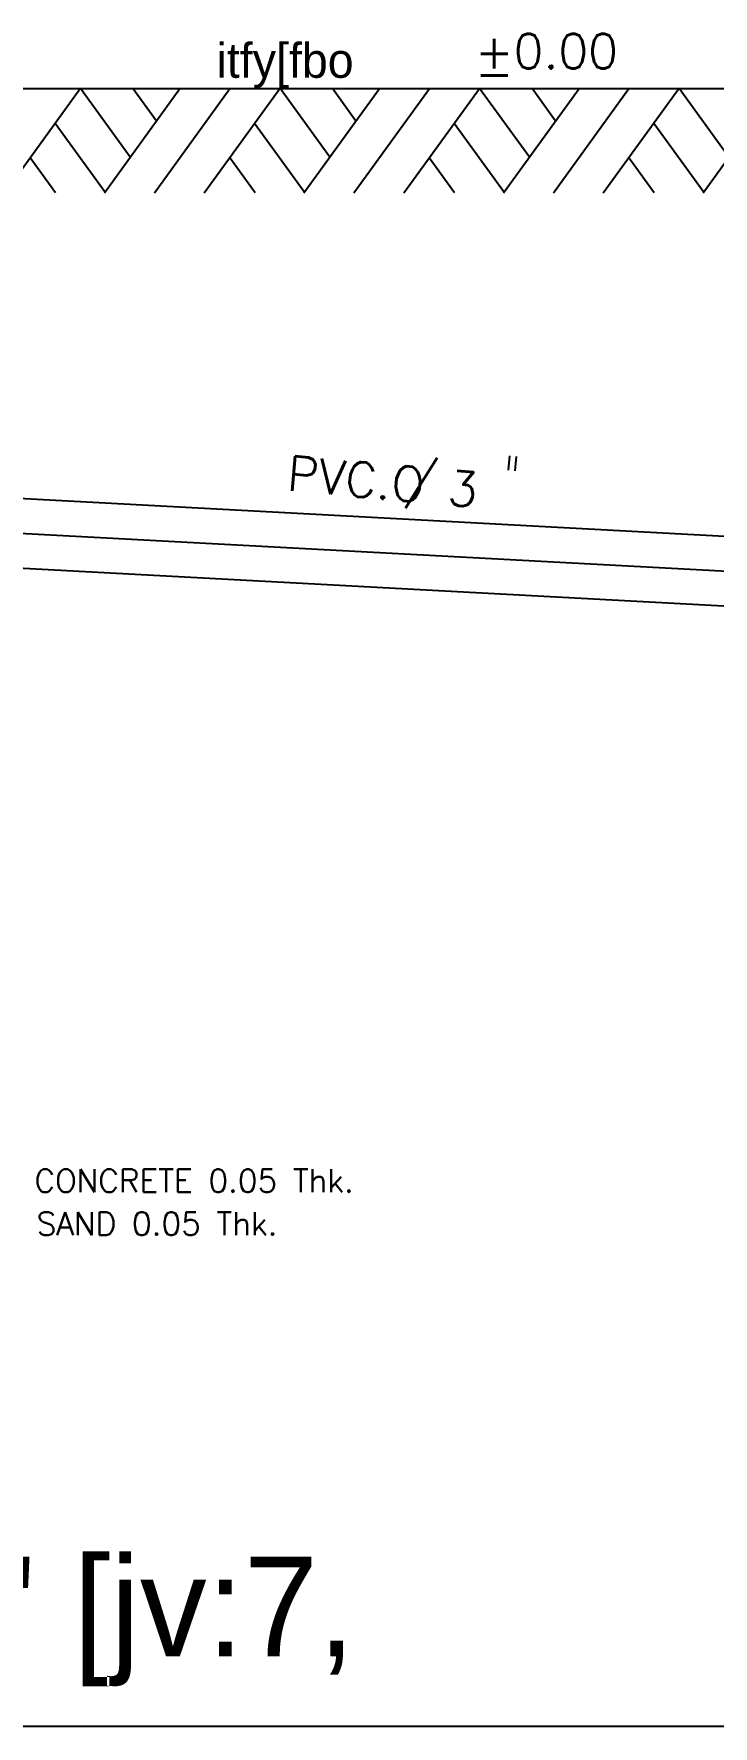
# Model space of a CAD drawing. Header units: inches. Extents: x -2548 to -2391, y 2200 to 2352.
# Drawn here: x -2462.908 to -2461.783, y 2321.73 to 2324.534 of the extents above; entities that cross this region are included whole.
import ezdxf

# ---------------------------------------------------------------- set-up
doc = ezdxf.new("R2010")
doc.units = ezdxf.units.IN
doc.header["$MEASUREMENT"] = 0
for name, color, linetype in [('1', 7, 'Continuous'), ('2', 2, 'Continuous'), ('3', 3, 'Continuous'), ('4', 4, 'Continuous'), ('9', 9, 'Continuous')]:
    doc.layers.add(name, color=color, linetype=linetype)
doc.styles.add('ROMANS', font='romans', dxfattribs={"height": 0.1})
doc.styles.add('THAI', font='thai2')

msp = doc.modelspace()

# ---------------------------------------------------------------- linework, layer by layer
at = {"layer": '1'}
for points in [[(-2462.95642, 2324.27038), (-2462.83131, 2324.44318)], [(-2462.74855, 2324.32955), (-2462.83081, 2324.44318)], [(-2462.79137, 2324.27038), (-2462.66626, 2324.44318)], [(-2462.7052, 2324.38942), (-2462.74412, 2324.44318)], [(-2462.7087, 2324.27038), (-2462.58359, 2324.44318)], [(-2462.62603, 2324.27038), (-2462.50092, 2324.44318)], [(-2462.41815, 2324.32955), (-2462.50042, 2324.44318)], [(-2462.46098, 2324.27038), (-2462.33587, 2324.44318)], [(-2462.37481, 2324.38942), (-2462.41373, 2324.44318)], [(-2462.37831, 2324.27038), (-2462.2532, 2324.44318)], [(-2462.29564, 2324.27038), (-2462.17053, 2324.44318)], [(-2462.08776, 2324.32955), (-2462.17002, 2324.44318)], [(-2462.13058, 2324.27038), (-2462.00547, 2324.44318)], [(-2462.04442, 2324.38942), (-2462.08334, 2324.44318)], [(-2462.04791, 2324.27038), (-2461.9228, 2324.44318)], [(-2461.96524, 2324.27038), (-2461.84013, 2324.44318)], [(-2461.75737, 2324.32955), (-2461.83963, 2324.44318)], [(-2461.80019, 2324.27038), (-2461.67508, 2324.44318)], [(-2462.78964, 2324.27038), (-2462.87303, 2324.38555)], [(-2462.45925, 2324.27038), (-2462.54264, 2324.38555)], [(-2462.12885, 2324.27038), (-2462.21225, 2324.38555)], [(-2461.79846, 2324.27038), (-2461.88185, 2324.38555)], [(-2462.87231, 2324.27038), (-2462.91437, 2324.32846)], [(-2462.54192, 2324.27038), (-2462.58397, 2324.32846)], [(-2462.21152, 2324.27038), (-2462.25358, 2324.32846)], [(-2461.88113, 2324.27038), (-2461.92319, 2324.32846)], [(-2463.16874, 2323.71949), (-2460.6186, 2323.58215)]]:
    msp.add_lwpolyline(points, dxfattribs=at)
at = {"layer": '2'}
for points in [[(-2463.16008, 2323.77658), (-2460.52286, 2323.63456)], [(-2463.17184, 2323.66198), (-2460.53462, 2323.51995)]]:
    msp.add_lwpolyline(points, dxfattribs=at)
at = {"layer": '4', "color": 2}
for p, q in [((-2462.12056, 2323.83489), (-2462.12272, 2323.81095)), ((-2462.1095, 2323.83389), (-2462.11167, 2323.80995))]:
    msp.add_line(p, q, dxfattribs=at)
at = {"layer": '4'}
msp.add_line((-2465.04766, 2321.72971), (-2459.51035, 2321.72971), dxfattribs=at)
msp.add_lwpolyline([(-2464.34678, 2324.44318), (-2458.04671, 2324.44318)], dxfattribs=at)

# ---------------------------------------------------------------- texts
at = {"layer": '3', "color": 2, "style": 'ROMANS'}
for s, p in [('CONCRETE 0.05 Thk.', (-2462.90727, 2322.61456)), ('SAND 0.05 Thk.', (-2462.90356, 2322.54342))]:
    msp.add_text(s, height=0.0379778, dxfattribs=at).set_placement(p)
at = {"layer": '4', "color": 2}
for s, style, p in [('itfy[fbo  ', 'THAI', (-2462.60565, 2324.46115)), ('+0.00', 'ROMANS', (-2462.17793, 2324.47642))]:
    msp.add_text(s, height=0.0576, dxfattribs=dict(at, style=style)).set_placement(p)
at = {"layer": '4', "style": 'ROMANS'}
msp.add_text('-', height=0.0576, dxfattribs=at).set_placement((-2462.17793, 2324.4404))
at = {"layer": '4', "color": 2, "style": 'ROMANS'}
for s, p in [('PVC.O 3', (-2462.49051, 2323.77772)), ('/', (-2462.29585, 2323.7675))]:
    msp.add_text(s, height=0.0576, rotation=354.83357, dxfattribs=at).set_placement(p)
at = {"layer": '9', "style": 'THAI'}
msp.add_text("gg[[-pkp[jvgdivt [jvdiv' [jv:7,   ", height=0.1651719, dxfattribs=at).set_placement((-2464.99656, 2321.84566))

doc.saveas('drawing.dxf')
